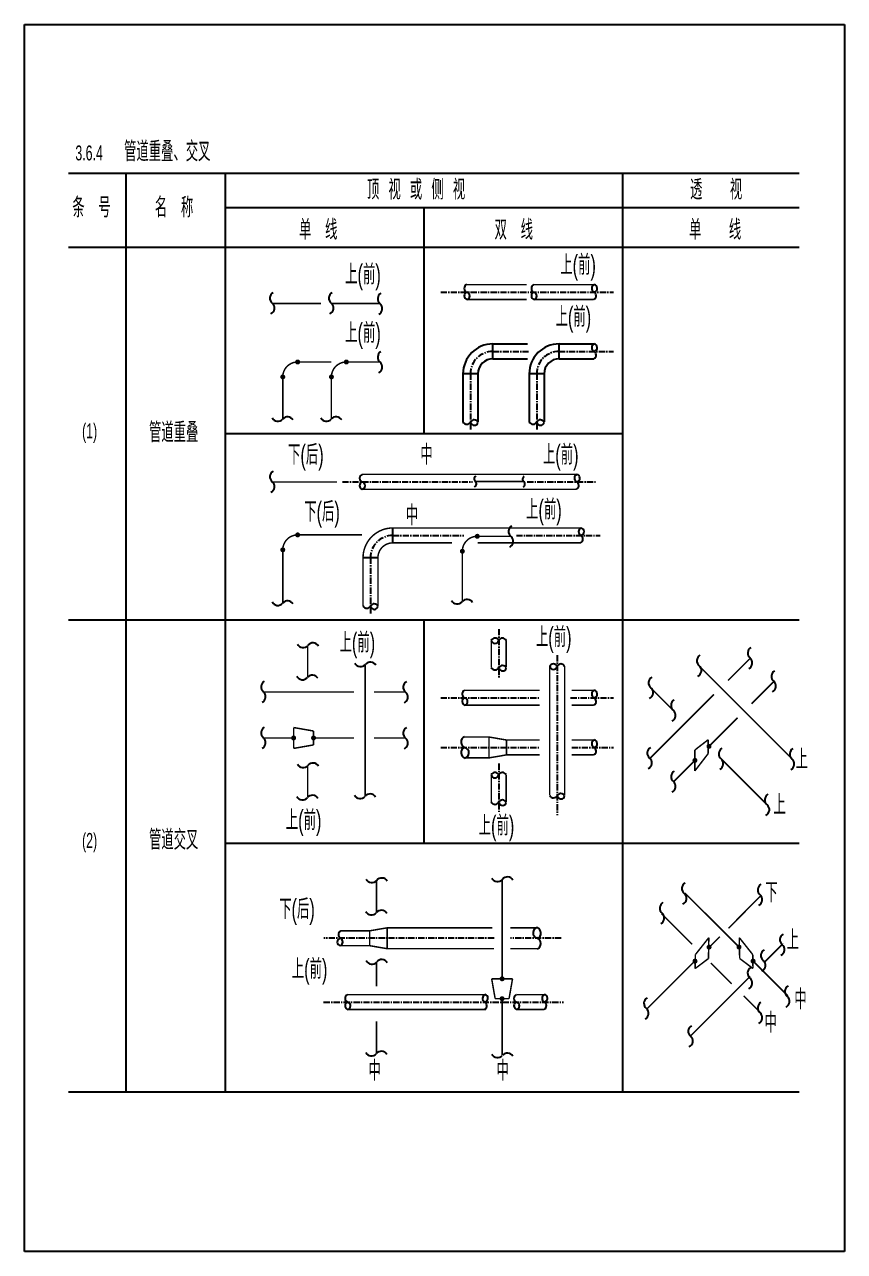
# Model space of a CAD drawing. Header units: inches. Extents: x -18 to 2014, y 4 to 801.
# Drawn here: x 356.2 to 521.2, y 279.2 to 526.2 of the extents above; entities that cross this region are included whole.
import ezdxf

# ---------------------------------------------------------------- set-up
doc = ezdxf.new("R2010")
doc.units = ezdxf.units.IN
doc.header["$MEASUREMENT"] = 0
doc.linetypes.add('CENTER', pattern=[2, 1.25, -0.25, 0.25, -0.25])
doc.layers.add('TEXT', color=6, linetype='Continuous')
doc.styles.get("Standard").update_dxf_attribs({"font": 'pdatxt.shx', "bigfont": 'hztxt.shx'})

# ---------------------------------------------------------------- blocks, each defined once
blk = doc.blocks.new('BZH')
at = {"layer": 'TEXT', "color": 6}
for centre, start, end in [((0.53, 0.67), 120.0647, 231.5088), ((-0.56, -0.65), 296.583, 49.036)]:
    blk.add_arc(centre, 0.856, start, end, dxfattribs=at)

msp = doc.modelspace()

# ---------------------------------------------------------------- linework, layer by layer
at = {"color": 3}
for p, q in [((356.22, 279.18), (356.22, 526.18)), ((356.22, 526.18), (521.22, 526.18)), ((521.22, 526.18), (521.22, 279.18)), ((365.08, 496.27), (512.08, 496.27)), ((376.58, 496.27), (376.58, 311.34)), ((396.59, 496.27), (396.59, 311.34)), ((476.59, 496.27), (476.59, 311.34)), ((396.59, 489.34), (512.08, 489.34)), ((436.59, 489.34), (436.59, 443.84)), ((365.08, 481.34), (512.08, 481.34)), ((450.46, 458.88), (450.46, 461.88)), ((463.79, 458.88), (463.79, 461.88)), ((447.46, 455.88), (444.46, 455.88)), ((460.79, 455.88), (457.79, 455.88)), ((396.59, 443.84), (476.59, 443.84)), ((430.34, 421.83), (430.34, 424.83)), ((427.34, 418.83), (424.34, 418.83)), ((365.08, 406.34), (512.08, 406.34)), ((436.59, 406.34), (436.59, 361.34)), ((396.59, 361.34), (512.08, 361.34)), ((365.08, 311.34), (512.08, 311.34)), ((521.22, 279.18), (356.22, 279.18))]:
    msp.add_line(p, q, dxfattribs=at)
at = {"color": 3, "linetype": 'CENTER'}
for p, q in [((439.99, 472.32), (474.72, 472.32)), ((450.46, 460.38), (457.66, 460.38)), ((463.79, 460.38), (474.72, 460.38)), ((445.96, 455.88), (445.96, 444.45)), ((459.29, 455.88), (459.29, 444.45)), ((420.2, 434.11), (446.39, 434.11)), ((457.4, 434.11), (471.24, 434.11)), ((430.34, 423.33), (444.6, 423.33)), ((455.2, 423.33), (472.07, 423.33)), ((425.84, 418.83), (425.84, 407.4)), ((451.66, 404.47), (451.66, 394.53)), ((463.41, 399.22), (463.41, 367.03)), ((439.99, 390.64), (459.91, 390.64)), ((466.12, 390.64), (474.72, 390.64)), ((439.99, 380.64), (459.91, 380.64)), ((466.36, 380.64), (474.72, 380.64)), ((451.66, 377.41), (451.66, 367.46)), ((450.7, 342.23), (416.47, 342.23)), ((464.21, 342.23), (453.99, 342.23)), ((416.42, 329.39), (464.67, 329.39))]:
    msp.add_line(p, q, dxfattribs=at)
at = {"color": 3, "linetype": 'Continuous'}
for p, q in [((450.46, 461.88), (457.44, 461.88)), ((463.79, 461.88), (470.76, 461.88)), ((450.46, 458.88), (457.44, 458.88)), ((463.79, 458.88), (470.76, 458.88)), ((444.46, 455.88), (444.46, 446.2)), ((447.46, 455.88), (447.46, 446.2)), ((457.79, 455.88), (457.79, 446.2)), ((460.79, 455.88), (460.79, 446.2))]:
    msp.add_line(p, q, dxfattribs=at)
at = {"color": 3, "linetype": 'Continuous', "const_width": 0.3}
for points in [[(445.2, 473.82), (457.26, 473.82)], [(458.71, 473.82), (470.76, 473.82)], [(445.2, 470.82), (457.26, 470.82)], [(458.71, 470.82), (470.76, 470.82)], [(424.14, 435.61), (467.28, 435.61)], [(424.14, 432.61), (467.28, 432.61)], [(430.34, 424.83), (468.11, 424.83)], [(430.34, 421.83), (442.23, 421.83)], [(447.39, 421.83), (468.11, 421.83)], [(424.34, 418.83), (424.34, 409.15)], [(427.34, 418.83), (427.34, 409.15)], [(450.16, 402.18), (450.16, 396.74)], [(453.16, 402.18), (453.16, 396.74)], [(461.91, 396.96), (461.91, 370.98)], [(464.91, 396.96), (464.91, 370.98)], [(444.78, 392.14), (459.91, 392.14)], [(466.36, 392.14), (470.76, 392.14)], [(444.78, 389.14), (459.91, 389.14)], [(466.36, 389.14), (470.76, 389.14)], [(444.78, 382.74), (449.7, 382.74)], [(453.2, 382.14), (459.91, 382.14)], [(466.36, 382.14), (470.76, 382.14)], [(444.78, 378.54), (449.7, 378.54)], [(453.2, 379.14), (459.91, 379.14)], [(466.36, 379.14), (470.76, 379.14)], [(450.16, 375.11), (450.16, 369.68)], [(453.16, 375.11), (453.16, 369.68)], [(425.69, 343.73), (419.87, 343.73)], [(450.37, 344.33), (429.19, 344.33)], [(459.42, 344.33), (453.99, 344.33)], [(425.69, 340.73), (419.87, 340.73)], [(450.7, 340.13), (429.19, 340.13)], [(459.42, 340.13), (453.99, 340.13)], [(421.22, 330.89), (448.89, 330.89)], [(455.3, 330.89), (460.77, 330.89)], [(421.22, 327.89), (449.06, 327.89)], [(455.3, 327.89), (460.77, 327.89)]]:
    msp.add_lwpolyline(points, dxfattribs=at)
at = {"color": 3, "const_width": 0.3}
for points in [[(406.08, 470.02), (415.87, 470.02)], [(417.96, 470.02), (427.75, 470.02)], [(411.19, 458.24), (417.96, 458.24)], [(420.98, 458.24), (427.75, 458.24)], [(408.19, 455.24), (408.19, 446.76)], [(417.98, 455.24), (417.98, 446.76)], [(406.08, 434.09), (419.1, 434.09)], [(446.91, 434.17), (456.7, 434.17)], [(411.19, 423.43), (424.12, 423.43)], [(447.33, 423.15), (454.09, 423.15)], [(408.19, 420.43), (408.19, 409.71)], [(444.33, 420.15), (444.33, 409.99)], [(413.2, 401.2), (413.2, 394.74)], [(497.78, 394.13), (502.29, 398.64)], [(424.78, 397.34), (424.78, 370.82)], [(492, 397.01), (510.75, 378.26)], [(482.29, 392.59), (486.86, 388.02)], [(502.55, 389.45), (507.06, 393.96)], [(404.31, 391.82), (422.52, 391.82)], [(426.52, 391.82), (432.9, 391.82)], [(482.08, 378.43), (494.95, 391.31)], [(493.96, 380.86), (499.72, 386.62)], [(410.38, 384.65), (414.38, 383.95)], [(410.38, 384.65), (410.38, 380.45)], [(414.38, 383.95), (414.38, 381.15)], [(449.7, 382.74), (453.2, 382.14)], [(449.7, 382.74), (449.7, 378.54)], [(404.31, 382.55), (410.38, 382.55)], [(414.38, 381.15), (410.38, 380.45)], [(414.38, 382.55), (422.52, 382.55)], [(426.52, 382.55), (432.9, 382.55)], [(453.2, 382.14), (453.2, 379.14)], [(491.13, 380.13), (493.79, 382.19)], [(493.79, 382.19), (493.79, 379.39)], [(453.2, 379.14), (449.7, 378.54)], [(486.85, 373.75), (491.13, 378.03)], [(491.13, 380.13), (491.13, 375.93)], [(491.13, 375.93), (493.79, 379.39)], [(496.41, 378.36), (505.73, 369.04)], [(413.2, 377.02), (413.2, 370.56)], [(427.06, 353.87), (427.06, 347.41)], [(452.33, 354.08), (452.33, 334.07)], [(489.11, 351.35), (500.01, 340.46)], [(504.41, 350.83), (497.9, 344.24)], [(484.41, 347.16), (490.58, 340.99)], [(425.69, 343.73), (429.19, 344.33)], [(425.69, 340.73), (425.69, 343.73)], [(429.19, 340.13), (429.19, 344.33)], [(429.19, 340.13), (425.69, 340.73)], [(493.93, 342.35), (491.22, 338.93)], [(493.86, 338.15), (493.93, 342.35)], [(496.14, 342.56), (493.89, 340.31)], [(500.06, 342.36), (502.77, 338.94)], [(500.13, 338.16), (500.06, 342.36)], [(508.68, 340.97), (505.18, 337.47)], [(508.92, 341.21), (508.87, 341.16)], [(491.18, 336.13), (491.22, 338.93)], [(502.81, 336.14), (502.77, 338.94)], [(427.06, 337.46), (427.06, 332.54)], [(491.2, 337.73), (481.46, 327.99)], [(493.86, 338.15), (491.18, 336.13)], [(494.33, 337.24), (498.52, 333.04)], [(500.13, 338.16), (502.81, 336.14)], [(502.79, 337.68), (509.84, 330.62)], [(450.93, 330.07), (450.23, 334.07)], [(454.43, 334.07), (450.23, 334.07)], [(454.43, 334.07), (453.73, 330.07)], [(502.25, 334.55), (490.24, 322.53)], [(453.73, 330.07), (450.93, 330.07)], [(452.33, 330.07), (452.33, 318.76)], [(500.94, 330.63), (504.31, 327.26)], [(504.31, 327.26), (504.52, 327.05)], [(427.06, 325.48), (427.06, 319.02)]]:
    msp.add_lwpolyline(points, dxfattribs=at)
for points in [[(411.19, 458.24, 0.414214), (408.19, 455.24, 0.414214)], [(420.98, 458.24, 0.414214), (417.98, 455.24, 0.414214)], [(411.19, 423.43, 0.414214), (408.19, 420.43, 0.414214)], [(447.33, 423.15, 0.414214), (444.33, 420.15, 0.414214)]]:
    msp.add_lwpolyline(points, format="xyb", dxfattribs=at)
at = {"color": 3, "const_width": 0.5}
for points in [[(410.94, 458.24, 1), (411.44, 458.24, 1)], [(420.73, 458.24, 1), (421.23, 458.24, 1)], [(407.94, 455.24, 1), (408.44, 455.24, 1)], [(417.73, 455.24, 1), (418.23, 455.24, 1)], [(410.94, 423.43, 1), (411.44, 423.43, 1)], [(447.08, 423.15, 1), (447.58, 423.15, 1)], [(407.94, 420.43, 1), (408.44, 420.43, 1)], [(444.08, 420.15, 1), (444.58, 420.15, 1)], [(410.13, 382.55, 1), (410.63, 382.55, 1)], [(414.13, 382.55, 1), (414.63, 382.55, 1)], [(493.79, 380.69, 1), (494.14, 381.04, 1)], [(490.96, 377.86, 1), (491.31, 378.21, 1)], [(494.16, 340.62, -1), (493.8, 340.27, -1)], [(499.83, 340.64, 1), (500.18, 340.28, 1)], [(491.33, 337.8, -1), (490.97, 337.44, -1)], [(502.66, 337.81, 1), (503.01, 337.45, 1)], [(452.33, 334.32, 1), (452.33, 333.82, 1)], [(452.33, 330.32, 1), (452.33, 329.82, 1)]]:
    msp.add_lwpolyline(points, format="xyb", close=True, dxfattribs=at)
at = {"color": 3, "linetype": 'Continuous', "const_width": 0.3}
for points in [[(430.34, 424.83, 0.414214), (424.34, 418.83, 0.414214)], [(430.34, 421.83, 0.414214), (427.34, 418.83, 0.414214)]]:
    msp.add_lwpolyline(points, format="xyb", dxfattribs=at)
at = {"color": 3, "linetype": 'Continuous'}
for centre, radius in [((450.46, 455.88), 6), ((463.79, 455.88), 6), ((450.46, 455.88), 3), ((463.79, 455.88), 3)]:
    msp.add_arc(centre, radius, 90, 180, dxfattribs=at)
at = {"color": 3, "linetype": 'CENTER'}
for centre in [(450.46, 455.88), (463.79, 455.88), (430.34, 418.83)]:
    msp.add_arc(centre, 4.5, 90, 180, dxfattribs=at)
at = {"layer": 'TEXT', "color": 3}
for centre, radius, start, end in [((445.55, 473.06), 0.837, 114.402, 249.4838), ((445.55, 471.58), 0.837, 118.1479, 245.598), ((445.06, 471.55), 0.746, 280.7113, 75.1579), ((459.05, 473.06), 0.837, 114.402, 249.4838), ((459.05, 471.58), 0.837, 118.1479, 245.598), ((458.57, 471.55), 0.746, 280.7113, 75.1579), ((471.21, 473.06), 0.837, 114.402, 241.8521), ((470.42, 471.58), 0.837, 294.402, 69.4838), ((470.72, 473.08), 0.746, 284.8421, 79.2887), ((471.21, 461.11), 0.837, 114.402, 241.8521), ((470.42, 459.64), 0.837, 294.402, 69.4838), ((470.72, 461.14), 0.746, 284.8421, 79.2887), ((445.22, 446.54), 0.837, 204.402, 339.4838), ((446.7, 445.76), 0.837, 24.402, 151.8521), ((446.73, 446.24), 0.746, 194.8421, 349.2887), ((458.55, 446.54), 0.837, 204.402, 339.4838), ((460.02, 445.76), 0.837, 24.402, 151.8521), ((460.05, 446.24), 0.746, 194.8421, 349.2887), ((424.49, 434.85), 0.837, 114.402, 249.4838), ((467.72, 434.85), 0.837, 114.402, 241.8521), ((467.24, 434.87), 0.746, 284.8421, 79.2887), ((424.49, 433.37), 0.837, 118.1479, 245.598), ((424, 433.34), 0.746, 280.7113, 75.1579), ((466.93, 433.37), 0.837, 294.402, 69.4838), ((468.56, 424.07), 0.837, 114.402, 241.8521), ((467.77, 422.59), 0.837, 294.402, 69.4838), ((468.07, 424.1), 0.746, 284.8421, 79.2887), ((425.1, 409.5), 0.837, 204.402, 339.4838), ((426.57, 408.71), 0.837, 24.402, 151.8521), ((426.6, 409.19), 0.746, 194.8421, 349.2887), ((450.92, 401.83), 0.837, 28.1479, 155.598), ((452.4, 401.83), 0.837, 24.402, 159.4838), ((450.89, 402.32), 0.746, 190.7113, 345.1579), ((450.92, 397.09), 0.837, 204.402, 339.4838), ((452.4, 396.3), 0.837, 24.402, 151.8521), ((452.43, 396.78), 0.746, 194.8421, 349.2887), ((462.67, 396.62), 0.837, 28.1479, 155.598), ((462.64, 397.1), 0.746, 190.7113, 345.1579), ((464.15, 396.62), 0.837, 24.402, 159.4838), ((445.13, 391.38), 0.837, 114.402, 249.4838), ((445.13, 389.9), 0.837, 118.1479, 245.598), ((444.65, 389.87), 0.746, 280.7113, 75.1579), ((471.21, 391.38), 0.837, 114.402, 241.8521), ((470.42, 389.9), 0.837, 294.402, 69.4838), ((470.72, 391.41), 0.746, 284.8421, 79.2887), ((445.28, 381.71), 1.21, 114.402, 249.4838), ((445.28, 381.71), 1.21, 114.402, 249.4838), ((445.28, 379.59), 1.21, 118.1479, 245.598), ((445.28, 379.59), 1.21, 118.1479, 245.598), ((444.59, 379.54), 1.07, 280.7113, 75.1579), ((444.59, 379.54), 1.07, 280.7113, 75.1579), ((471.21, 381.38), 0.837, 114.402, 241.8521), ((470.42, 379.9), 0.837, 294.402, 69.4838), ((470.72, 381.41), 0.746, 284.8421, 79.2887), ((450.92, 374.77), 0.837, 28.1479, 155.598), ((452.4, 374.77), 0.837, 24.402, 159.4838), ((450.89, 375.25), 0.746, 190.7113, 345.1579), ((462.67, 371.33), 0.837, 204.402, 339.4838), ((464.15, 370.54), 0.837, 24.402, 151.8521), ((464.18, 371.02), 0.746, 194.8421, 349.2887), ((450.92, 370.02), 0.837, 204.402, 339.4838), ((452.4, 369.23), 0.837, 24.402, 151.8521), ((452.43, 369.72), 0.746, 194.8421, 349.2887), ((420.22, 342.97), 0.837, 114.402, 249.4838), ((459.62, 343.33), 1.07, 100.7113, 255.1579), ((459.62, 343.33), 1.07, 100.7113, 255.1579), ((458.92, 343.28), 1.21, 298.1479, 65.598), ((458.92, 343.28), 1.21, 298.1479, 65.598), ((419.91, 341.46), 0.746, 104.8421, 259.2887), ((419.43, 341.49), 0.837, 294.402, 61.8521), ((458.92, 341.16), 1.21, 294.402, 69.4838), ((458.92, 341.16), 1.21, 294.402, 69.4838), ((421.57, 330.13), 0.837, 114.402, 249.4838), ((421.57, 328.65), 0.837, 118.1479, 245.598), ((421.08, 328.62), 0.746, 280.7113, 75.1579), ((449.22, 330.13), 0.837, 114.402, 241.8521), ((448.43, 328.65), 0.837, 294.402, 69.4838), ((448.74, 330.16), 0.746, 284.8421, 79.2887), ((455.56, 330.13), 0.837, 114.402, 249.4838), ((455.56, 328.65), 0.837, 118.1479, 245.598), ((455.07, 328.62), 0.746, 280.7113, 75.1579), ((461.21, 330.13), 0.837, 114.402, 241.8521), ((460.42, 328.65), 0.837, 294.402, 69.4838), ((460.73, 330.16), 0.746, 284.8421, 79.2887)]:
    msp.add_arc(centre, radius, start, end, dxfattribs=at)

# ---------------------------------------------------------------- block references
at = {"color": 3}
for p, xscale, yscale, zscale in [((406.08, 470.07), 1.5, 1.5, 1.5), ((417.96, 470.07), 1.5, 1.5, 1.5), ((427.78, 469.97), 1.5, 1.5, 1.5), ((427.78, 458.2), 1.5, 1.5, 1.5), ((406.08, 434.13), 1.5, 1.5, 1.5), ((446.94, 434.19), 0.75, 0.75, 0.75), ((456.7, 434.15), 0.75, 0.75, 0.75), ((454.12, 423.1), 1.5, 1.5, 1.5), ((502.24, 398.65), 1.5, 1.5, 1.5), ((492, 397.08), 1.5, 1.5, 1.5), ((507.01, 393.97), 1.5, 1.5, 1.5), ((404.31, 391.86), 1.5, 1.5, 1.5), ((432.92, 391.77), 1.5, 1.5, 1.5), ((482.29, 392.65), 1.5, 1.5, 1.5), ((486.81, 388.07), 1.5, 1.5, 1.5), ((404.31, 382.6), 1.5, 1.5, 1.5), ((432.92, 382.51), 1.5, 1.5, 1.5), ((482.01, 378.5), 1.5, 1.5, 1.5), ((496.41, 378.36), 1.5, 1.5, 1.5), ((510.7, 378.31), 1.5, 1.5, 1.5), ((486.82, 373.78), 1.5, 1.5, 1.5), ((505.68, 369.09), 1.5, 1.5, 1.5), ((488.99, 351.23), 1.5, 1.5, 1.5), ((504.26, 350.98), 1.5, 1.5, 1.5), ((484.54, 347.29), 1.5, 1.5, 1.5), ((508.71, 340.94), 1.5, 1.5, 1.5), ((504.89, 337.76), 1.5, 1.5, 1.5), ((502.22, 334.2), 1.5, 1.5, 1.5), ((509.73, 330.51), 1.5, 1.5, 1.5), ((481.36, 328.1), 1.5, 1.5, 1.5), ((504.26, 327.21), 1.5, 1.5, 1.5), ((490.26, 322.5), 1.5, 1.5, 1.5)]:
    msp.add_blockref('BZH', p, dxfattribs=dict(at, xscale=xscale, yscale=yscale, zscale=zscale))
at = {"color": 3, "xscale": 1.5, "yscale": 1.5, "zscale": 1.5, "rotation": 270}
for p in [(408.15, 446.73), (417.94, 446.73), (408.15, 409.68), (444.28, 409.96), (413.25, 401.2), (424.83, 397.34), (413.15, 394.72), (413.25, 377.02), (413.15, 370.53), (424.74, 370.79), (427.1, 353.87), (452.38, 354.08), (427.01, 347.38), (427.1, 337.46), (427.01, 318.99), (452.38, 318.63)]:
    msp.add_blockref('BZH', p, dxfattribs=at)

# ---------------------------------------------------------------- texts
at = {"color": 3, "width": 0.62}
for s, height, p in [('3.6.4', 3, (366.45, 498.83)), ('管道重叠、交叉', 4, (376.27, 498.62)), ('顶  视  或  侧  视', 4, (425.13, 490.94)), ('透      视', 4, (490.16, 490.94)), ('条   号', 4, (365.84, 487.35)), ('名   称', 4, (382.45, 487.35)), ('单   线', 4, (411.46, 482.86)), ('双   线', 4, (450.82, 482.86)), ('单      线', 4, (489.95, 482.86)), ('上(前)', 4, (464.04, 475.8)), ('上(前)', 4, (420.75, 473.87)), ('上(前)', 4, (463.09, 465.34)), ('上(前)', 4, (420.75, 462.09)), ('(1)', 3, (367.8, 442.86)), ('管道重叠', 4, (381.28, 442.07)), ('下(后)', 4, (409.26, 437.58)), ('中', 4, (435.88, 437.58)), ('上(前)', 4, (460.55, 437.58)), ('下(后)', 4, (412.51, 426.1)), ('上(前)', 4, (457.16, 426.54)), ('中', 4, (432.94, 425.36)), ('上(前)', 4, (459.14, 400.86)), ('上(前)', 4, (419.62, 399.77)), ('上', 4, (511.4, 376.28)), ('上', 4, (506.94, 367.1)), ('上(前)', 4, (408.81, 364.01)), ('上(前)', 4, (447.62, 362.92)), ('(2)', 3, (367.8, 360.42)), ('管道交叉', 4, (381.28, 360.06)), ('下', 4, (505.29, 349.43)), ('下(后)', 4, (407.47, 346.12)), ('上', 4, (509.61, 339.89)), ('上(前)', 4, (410.01, 334.06)), ('中', 4, (511.14, 327.94)), ('中', 4, (505.16, 323.24)), ('中', 4, (425.44, 313.55)), ('中', 4, (451.22, 313.55))]:
    msp.add_text(s, height=height, dxfattribs=at).set_placement(p)

doc.saveas('drawing.dxf')
